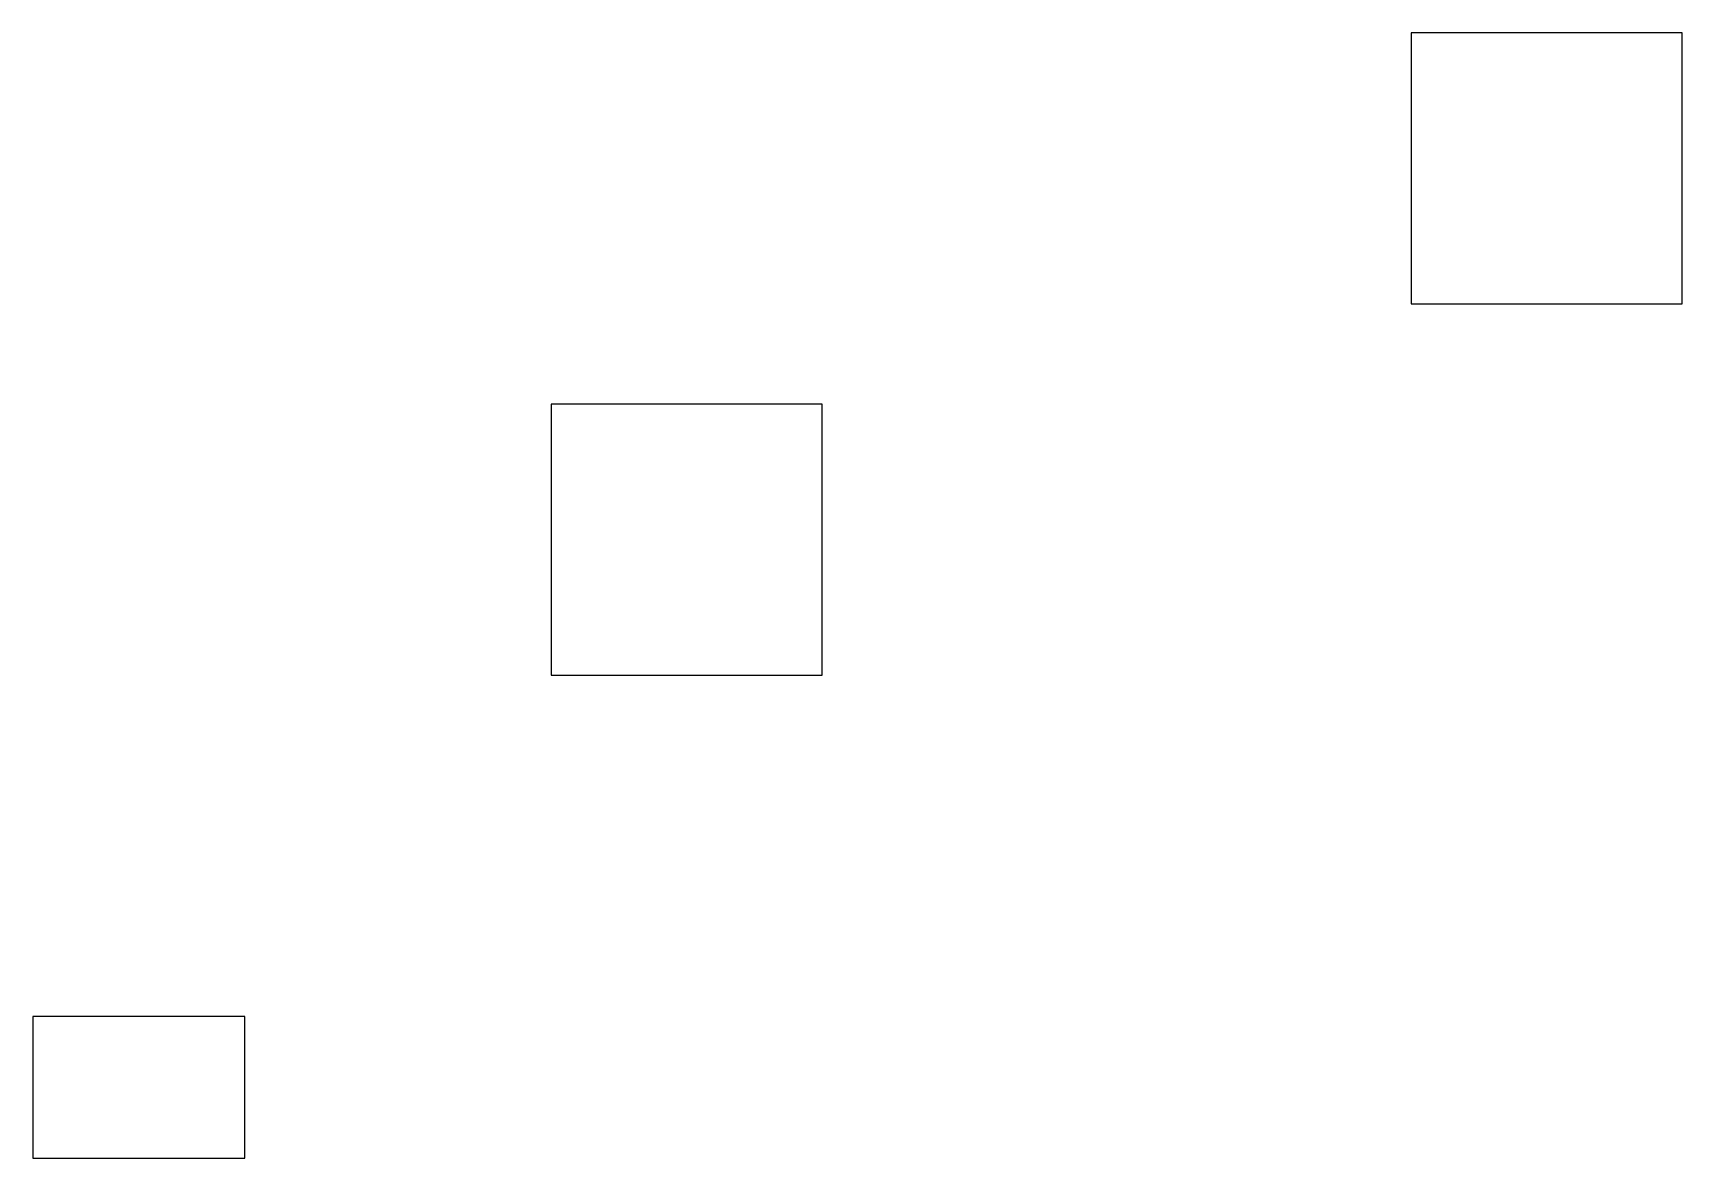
# Model space of a CAD drawing. Header units: millimetres. Extents: x -7614 to 421357, y 85218 to 341757.
# Drawn here: x 315820 to 322820, y 212827 to 217602 of the extents above; entities that cross this region are included whole.
import ezdxf

# ---------------------------------------------------------------- set-up
doc = ezdxf.new("R2010")
doc.units = ezdxf.units.MM
doc.header["$LTSCALE"] = 600
doc.header["$MEASUREMENT"] = 0
doc.layers.add('e-plan', color=9, linetype='CONTINUOUS')

msp = doc.modelspace()

# ---------------------------------------------------------------- linework, layer by layer
at = {"layer": 'e-plan', "ltscale": 0.5}
for p, q in [((322820.4, 217601.7), (321670.4, 217601.7)), ((321670.4, 217601.7), (321670.4, 216451.7)), ((322820.4, 216451.7), (322820.4, 217601.7)), ((321670.4, 216451.7), (322820.4, 216451.7)), ((319170.4, 216026.7), (318020.4, 216026.7)), ((318020.4, 216026.7), (318020.4, 214876.7)), ((319170.4, 214876.7), (319170.4, 216026.7)), ((318020.4, 214876.7), (319170.4, 214876.7)), ((316720.3, 213426.7), (315820.3, 213426.7)), ((315820.3, 213426.7), (315820.3, 212826.7)), ((316720.3, 212826.7), (316720.3, 213426.7)), ((315820.3, 212826.7), (316720.3, 212826.7))]:
    msp.add_line(p, q, dxfattribs=at)

doc.saveas('drawing.dxf')
